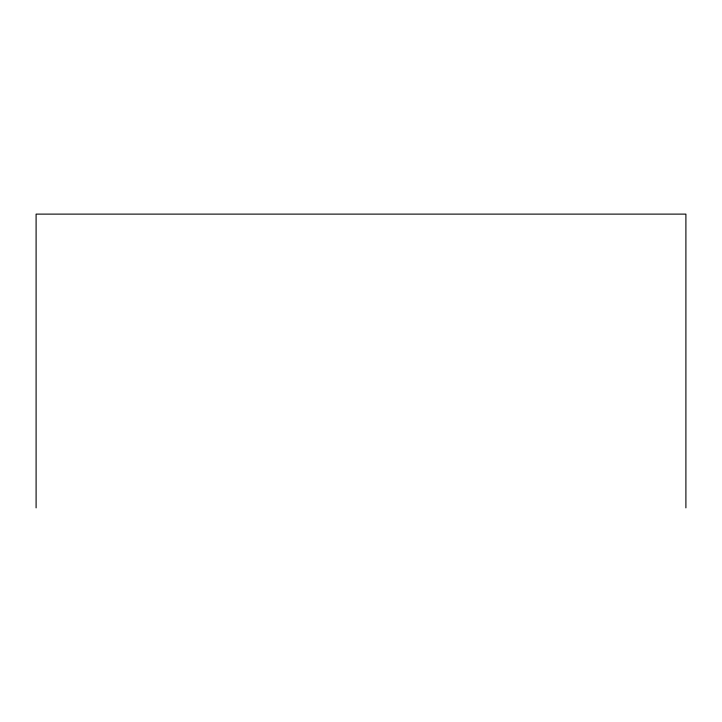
<?xml version="1.0" encoding="UTF-8"?>
<svg xmlns="http://www.w3.org/2000/svg" width="722" height="722" viewBox="0 0 722 722"><rect width="100%" height="100%" fill="white"/><g stroke="black" fill="none" stroke-linecap="round" stroke-linejoin="round"><path stroke-width="1.08" d="M685.9 507.882L685.9 214.118L36.1 214.118L36.1 507.882"/></g></svg>
